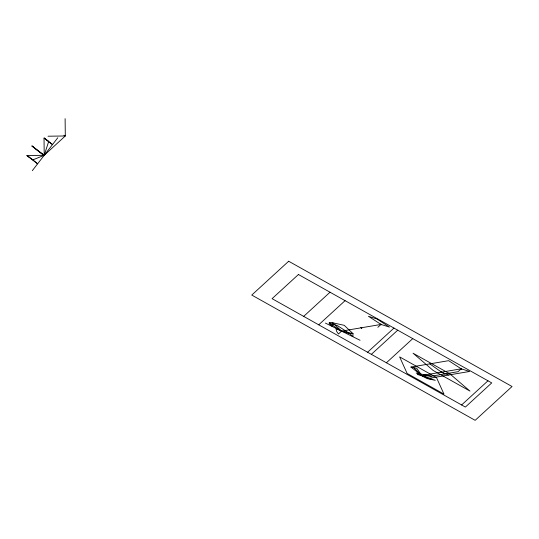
<?xml version="1.0" encoding="UTF-8"?>
<svg xmlns="http://www.w3.org/2000/svg" width="539" height="539" viewBox="0 0 539 539"><rect width="100%" height="100%" fill="white"/><g stroke="black" fill="none" stroke-linecap="round" stroke-linejoin="round"><path stroke-width="0.81" d="M65.111 118.668L65.3 135.969L44.211 155.293L26.95 155.542L32.832 159.874L44.211 155.293L48.699 141.44L46.94 140.113M32.313 170.661L57.801 137.735M303.673 316.38L330.03 292.219M318.711 324.815L345.075 300.661M367.598 352.23L393.962 328.076M371.358 354.339L397.721 330.185M386.402 362.774L412.766 338.62M461.613 404.957L487.977 380.797M341.598 331.114L338.431 333.971L336.606 331.337L336.019 328.642L341.598 331.114L350.006 333.762L352.87 336.707L353.011 333.634L344.226 325.32L332.812 322.807C328.972 321.54 327.166 323.077 332.637 326.668L332.812 322.807L341.598 331.114L353.011 333.634L351.313 333.27L350.006 333.762L337.441 325.617L329.033 322.969L341.598 331.114L381.026 324.444L389.434 327.092L376.869 318.947L368.46 316.299L381.026 324.444L377.859 327.301M341.086 330.811L341.524 330.959M360.793 327.476L361.851 328.035M361.784 328.096L361.305 327.907L361.662 328.083M381.497 324.761L381.1 324.606M421.282 375.191L421.545 375.211M440.996 371.856L441.441 371.95M461.741 369.121L461.296 369.033M431.274 379.483L421.801 375.494L410.934 367.059L448.657 360.672L461.222 368.824L469.631 371.465L427.259 378.634L416.216 373.015L431.321 376.202L458.056 371.681L461.222 368.824L421.801 375.494L417.287 374.538M380.689 324.222L380.938 324.579M460.885 368.595L461.424 368.75M48.038 136.212L65.3 135.969L63.932 135.255M421.66 375.542L422.313 375.798L421.889 375.413M431.321 376.202L421.801 375.494L413.831 367.665M410.934 367.059L416.728 368.278L421.801 375.494L435.283 380.325L427.259 378.634M461 368.609L460.96 368.844M380.743 324.155L381.565 324.7M341.571 330.926L342.137 331.37M441.764 372.436L441.387 372.267M380.81 324.182L381.322 324.444M429.799 363.865L441.508 372.159L448.448 375.05M325.435 323.097L360.072 340.277M39.536 152.005L44.211 155.293L44.023 137.997L46.165 139.534M441.508 372.159L444.688 373.938M380.756 324.471L380.588 324.337M461.539 368.898L461.761 369.074M29.645 157.469L26.95 155.542L37.615 163.816L32.832 159.874M30.622 158.203L32.259 159.436M38.747 151.385L31.956 145.968L44.211 155.293M42.837 154.578L38.727 151.371M37.939 150.752L35.048 148.468M34.402 147.949L31.956 145.968M288.675 261.24L251.767 295.062L475.142 420.332L512.05 386.51L288.675 261.24M298.444 274.506L272.08 298.667L465.373 407.066L491.736 382.906L298.444 274.506M449.917 373.891L413.069 353.227L433.107 370.421L469.954 391.085L449.917 373.891M436.475 377.543L399.628 356.879L407.12 373.439L443.968 394.103L436.475 377.543M44.191 138.099L52.505 144.58L44.252 138.139"/></g></svg>
